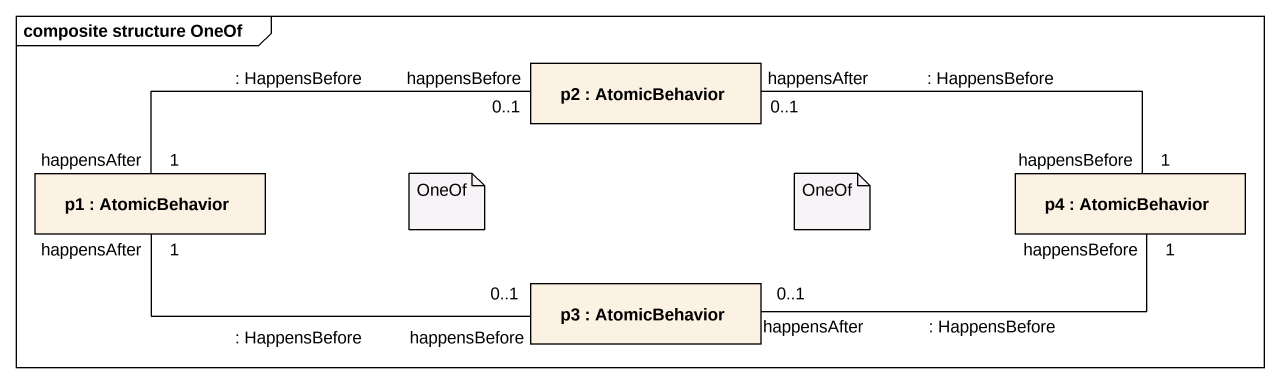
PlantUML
@startuml
mainframe composite structure OneOf
rectangle "p2 : AtomicBehavior" as p2
rectangle "p1 : AtomicBehavior" as p1
rectangle "p4 : AtomicBehavior" as p4
rectangle "p3 : AtomicBehavior" as p3
p2 "happensAfter\n0..1" -right- "happensBefore\n1" p4 : : HappensBefore
p1 "happensAfter\n1" -right- "happensBefore\n0..1" p2 : : HappensBefore
p1 "happensAfter\n1" -right- "happensBefore\n0..1" p3 : : HappensBefore
p3 "happensAfter\n0..1" -right- "happensBefore\n1" p4 : : HappensBefore
note as N1
  OneOf
end note
note as N2
  OneOf
end note
@enduml
